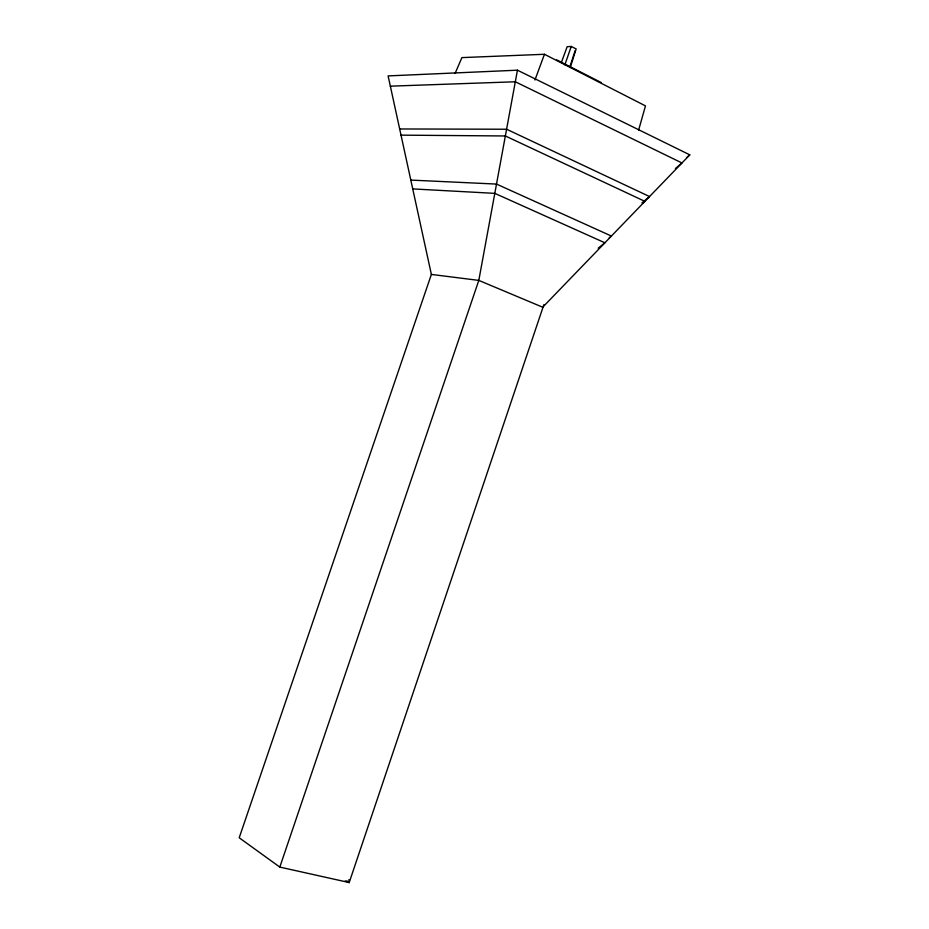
<?xml version="1.0" encoding="UTF-8"?>
<svg xmlns="http://www.w3.org/2000/svg" width="929" height="929" viewBox="0 0 929 929"><rect width="100%" height="100%" fill="white"/><g stroke="black" fill="none" stroke-linecap="round" stroke-linejoin="round"><path stroke-width="1.39" d="M279.815 867.094L239.206 837.772L431.37 274.427L388.113 75.911L517.441 70.186L478.807 280.395L279.815 867.094L349.199 882.55L543.906 304.596M638.571 130.327L645.469 105.883L544.452 54.277L461.91 57.61L455.105 73.403M570.22 67.562L576.154 48.935L571.23 46.45L567.154 46.717L561.383 62.475M569.953 66.737L575.097 50.712M564.844 64.879L571.23 46.45M534.953 80.01L544.452 54.277M517.441 70.186L689.794 154.853L542.699 307.22L478.807 280.395L431.37 274.427M686.554 157.628L689.794 154.853M675.429 168.521L681.956 162.97L515.316 81.775L390.354 86.165M641.939 202.905L649.534 196.553L506.595 129.236L399.679 128.968M642.659 203.219L644.889 201.361L505.353 135.971L401.026 135.146M609.238 237.812L611.41 236.047L496.516 184.081L410.815 180.087M598.206 248.182L604.895 242.794L494.809 193.36L412.731 188.912M345.205 880.924L349.199 882.55L348.898 879.682M556.726 59.874L601.365 82.623M346.877 880.947L349.199 882.55"/></g></svg>
